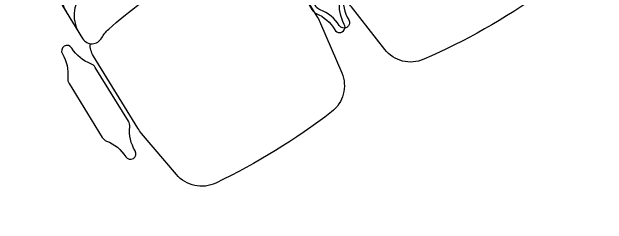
# Model space of a CAD drawing. Header units: millimetres. Extents: x 182 to 575, y -105 to 95.
# Drawn here: x 316.921 to 318.274, y 45.785 to 46.269 of the extents above; entities that cross this region are included whole.
import ezdxf

# ---------------------------------------------------------------- set-up
doc = ezdxf.new("R2010")
doc.units = ezdxf.units.MM
doc.header["$MEASUREMENT"] = 0
doc.layers.add('Mob', color=252, linetype='Continuous')

# ---------------------------------------------------------------- blocks, each defined once
blk = doc.blocks.new('XR_BL2_AND_MON-REV15$0$P2000501')
for points in [[(0.2315, -0.362, 0.149389), (0.24, -0.3341), (0.24, -0.1416, 0.03724), (0.2389, -0.1267), (0.2207, -0.0055, 0.342214), (0.1543, 0.058, 0.051556), (-0.1543, 0.058, 0.342214), (-0.2207, -0.0055), (-0.2389, -0.1267, 0.03724), (-0.24, -0.1416), (-0.24, -0.3341, 0.149389), (-0.2315, -0.362)], [(0.24, -0.397, -0.36261), (0.1784, -0.4708, -0.08991), (-0.1784, -0.4708, -0.36261), (-0.24, -0.397)], [(0.24, -0.453, -0.36261), (0.1784, -0.5268, -0.08991), (-0.1784, -0.5268, -0.36261), (-0.24, -0.453)]]:
    blk.add_lwpolyline(points, format="xyb")
for points in [[(-0.2541, -0.1536, -0.164851), (-0.25, -0.1658), (-0.25, -0.3099, -0.164851), (-0.2541, -0.322, 0.162089), (-0.2725, -0.3753, -1), (-0.2975, -0.3753, 0.162089), (-0.3159, -0.322, -0.164851), (-0.32, -0.3099), (-0.32, -0.1658, -0.164851), (-0.3159, -0.1536, 0.162089), (-0.2975, -0.1003, -1), (-0.2725, -0.1003, 0.162089)], [(0.25, -0.1658), (0.25, -0.3099, 0.164851), (0.2541, -0.322, -0.162089), (0.2725, -0.3753, 1), (0.2975, -0.3753, -0.162089), (0.3159, -0.322, 0.164851), (0.32, -0.3099), (0.32, -0.1658, 0.164851), (0.3159, -0.1536, -0.162089), (0.2975, -0.1003, 1), (0.2725, -0.1003, -0.162089), (0.2541, -0.1536, 0.164851)], [(-0.1784, -0.3681, 0.08991), (0.1784, -0.3681, 0.086278), (0.2025, -0.3592, -0.57735), (0.24, -0.3809), (0.24, -0.468, -0.36261), (0.1784, -0.5418, -0.08991), (-0.1784, -0.5418, -0.36261), (-0.24, -0.468), (-0.24, -0.3809, -0.57735), (-0.2025, -0.3592, 0.086278)]]:
    blk.add_lwpolyline(points, format="xyb", close=True)

msp = doc.modelspace()

# ---------------------------------------------------------------- block references
at = {"layer": 'Mob', "xscale": -1}
for p, rotation in [((317.9632, 46.2872), 209.5254134027358), ((317.4858, 46.0093), 211.5968788760326)]:
    msp.add_blockref('XR_BL2_AND_MON-REV15$0$P2000501', p, dxfattribs=dict(at, rotation=rotation))

doc.saveas('drawing.dxf')
